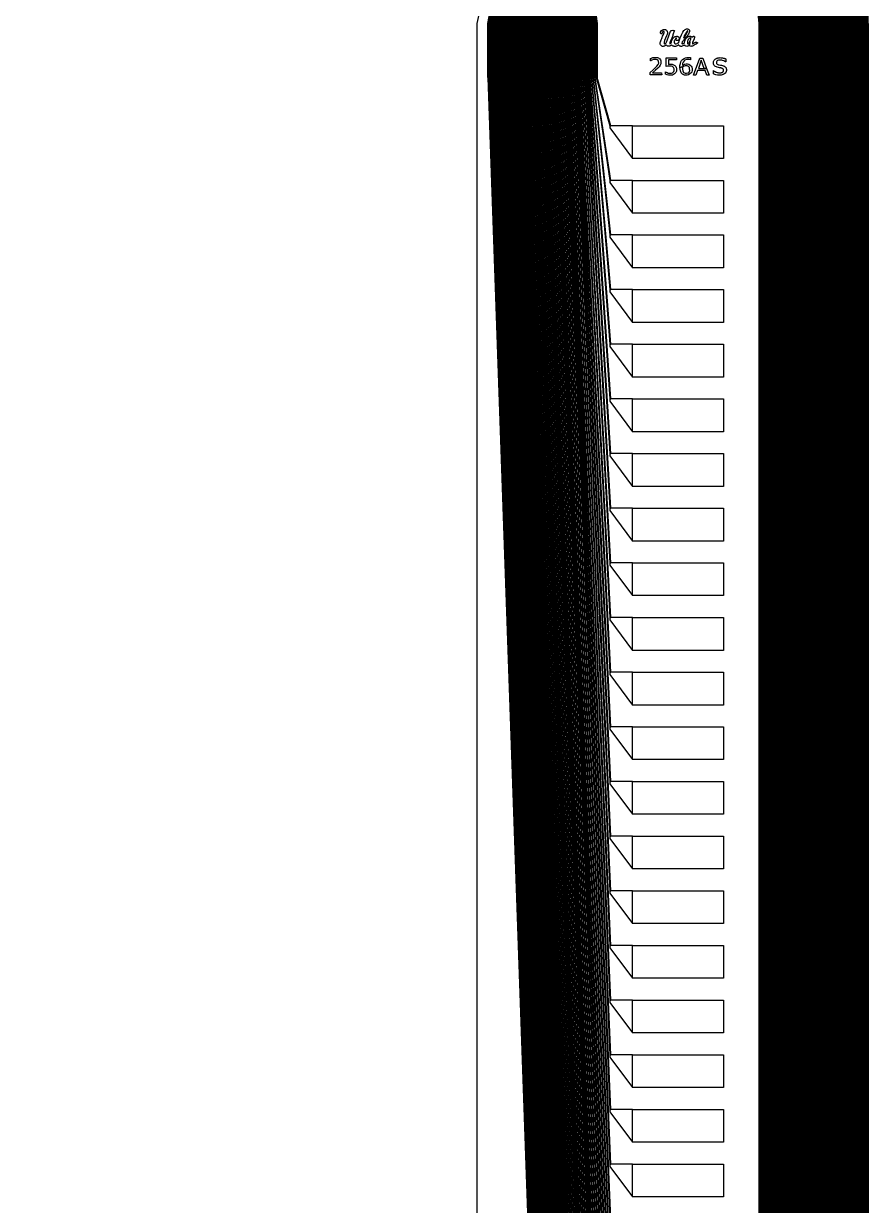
# Model space of a CAD drawing. Header units: inches. Extents: x 115980 to 170179, y 57000 to 74333.
# Drawn here: x 158355 to 159929, y 65746 to 67943 of the extents above; entities that cross this region are included whole.
import ezdxf

# ---------------------------------------------------------------- set-up
doc = ezdxf.new("R2010")
doc.units = ezdxf.units.IN
doc.header["$MEASUREMENT"] = 0
for name, color, linetype in [('metal', 221, 'Continuous'), ('nitride window', 40, 'Continuous'), ('profile', 140, 'Continuous')]:
    doc.layers.add(name, color=color, linetype=linetype)

msp = doc.modelspace()

# ---------------------------------------------------------------- linework, layer by layer
at = {"layer": 'metal'}
for points in [[(159291.3, 68333.1), (159291.9, 68333.1), (159219.5, 67943.1), (159217.9, 67943.1)], [(159292.5, 68333.1), (159293.1, 68333.1), (159222.7, 67943.1), (159221.1, 67943.1)], [(159293.7, 68333.1), (159294.3, 68333.1), (159225.9, 67943.1), (159224.3, 67943.1)], [(159229.1, 67943.1), (159227.5, 67943.1), (159294.9, 68333.1), (159295.5, 68333.1)], [(159296.1, 68333.1), (159296.7, 68333.1), (159232.3, 67943.1), (159230.7, 67943.1)], [(159235.5, 67943.1), (159233.9, 67943.1), (159297.3, 68333.1), (159297.9, 68333.1)], [(159298.5, 68333.1), (159299.1, 68333.1), (159238.7, 67943.1), (159237.1, 67943.1)], [(159299.7, 68333.1), (159300.3, 68333.1), (159241.9, 67943.1), (159240.3, 67943.1)], [(159243.5, 67943.1), (159245.1, 67943.1), (159301.5, 68333.1), (159300.9, 68333.1)], [(159302.1, 68333.1), (159302.7, 68333.1), (159248.3, 67943.1), (159246.7, 67943.1)], [(159249.9, 67943.1), (159251.5, 67943.1), (159303.9, 68333.1), (159303.3, 68333.1)], [(159304.5, 68333.1), (159305.1, 68333.1), (159254.7, 67943.1), (159253.1, 67943.1)], [(159256.3, 67943.1), (159257.9, 67943.1), (159306.3, 68333.1), (159305.7, 68333.1)], [(159306.9, 68333.1), (159307.5, 68333.1), (159261.1, 67943.1), (159259.5, 67943.1)], [(159308.1, 68333.1), (159308.7, 68333.1), (159264.3, 67943.1), (159262.7, 67943.1)], [(159309.3, 68333.1), (159309.9, 68333.1), (159267.5, 67943.1), (159265.9, 67943.1)], [(159310.5, 68333.1), (159311.1, 68333.1), (159270.7, 67943.1), (159269.1, 67943.1)], [(159311.7, 68333.1), (159312.3, 68333.1), (159273.9, 67943.1), (159272.3, 67943.1)], [(159277.1, 67943.1), (159275.5, 67943.1), (159312.9, 68333.1), (159313.5, 68333.1)], [(159314.1, 68333.1), (159314.7, 68333.1), (159280.3, 67943.1), (159278.7, 67943.1)], [(159283.5, 67943.1), (159281.9, 67943.1), (159315.3, 68333.1), (159315.9, 68333.1)], [(159316.5, 68333.1), (159317.1, 68333.1), (159286.7, 67943.1), (159285.1, 67943.1)], [(159317.7, 68333.1), (159318.3, 68333.1), (159289.9, 67943.1), (159288.3, 67943.1)], [(159291.5, 67943.1), (159293.1, 67943.1), (159319.5, 68333.1), (159318.9, 68333.1)], [(159320.1, 68333.1), (159320.7, 68333.1), (159296.3, 67943.1), (159294.7, 67943.1)], [(159297.9, 67943.1), (159299.5, 67943.1), (159321.9, 68333.1), (159321.3, 68333.1)], [(159322.5, 68333.1), (159323.1, 68333.1), (159302.7, 67943.1), (159301.1, 67943.1)], [(159304.3, 67943.1), (159305.9, 67943.1), (159324.3, 68333.1), (159323.7, 68333.1)], [(159324.9, 68333.1), (159325.5, 68333.1), (159309.1, 67943.1), (159307.5, 67943.1)], [(159326.1, 68333.1), (159326.7, 68333.1), (159312.3, 67943.1), (159310.7, 67943.1)], [(159327.3, 68333.1), (159327.9, 68333.1), (159315.5, 67943.1), (159313.9, 67943.1)], [(159328.5, 68333.1), (159329.1, 68333.1), (159318.7, 67943.1), (159317.1, 67943.1)], [(159329.7, 68333.1), (159330.3, 68333.1), (159321.9, 67943.1), (159320.3, 67943.1)], [(159325.1, 67943.1), (159323.5, 67943.1), (159330.9, 68333.1), (159331.5, 68333.1)], [(159332.1, 68333.1), (159332.7, 68333.1), (159328.3, 67943.1), (159326.7, 67943.1)], [(159331.5, 67943.1), (159329.9, 67943.1), (159333.3, 68333.1), (159333.9, 68333.1)], [(159334.5, 68333.1), (159335.1, 68333.1), (159334.7, 67943.1), (159333.1, 67943.1)], [(159335.7, 68333.1), (159336.3, 68333.1), (159337.9, 67943.1), (159336.3, 67943.1)], [(159339.5, 67943.1), (159341.1, 67943.1), (159337.5, 68333.1), (159336.9, 68333.1)], [(159338.1, 68333.1), (159338.7, 68333.1), (159344.3, 67943.1), (159342.7, 67943.1)], [(159345.9, 67943.1), (159347.5, 67943.1), (159339.9, 68333.1), (159339.3, 68333.1)], [(159340.5, 68333.1), (159341.1, 68333.1), (159350.7, 67943.1), (159349.1, 67943.1)], [(159352.3, 67943.1), (159353.9, 67943.1), (159342.3, 68333.1), (159341.7, 68333.1)], [(159342.9, 68333.1), (159343.5, 68333.1), (159357.1, 67943.1), (159355.5, 67943.1)], [(159344.1, 68333.1), (159344.7, 68333.1), (159360.3, 67943.1), (159358.7, 67943.1)], [(159345.3, 68333.1), (159345.9, 68333.1), (159363.5, 67943.1), (159361.9, 67943.1)], [(159346.5, 68333.1), (159347.1, 68333.1), (159366.7, 67943.1), (159365.1, 67943.1)], [(159347.7, 68333.1), (159348.3, 68333.1), (159369.9, 67943.1), (159368.3, 67943.1)], [(159373.1, 67943.1), (159371.5, 67943.1), (159348.9, 68333.1), (159349.5, 68333.1)], [(159350.1, 68333.1), (159350.7, 68333.1), (159376.3, 67943.1), (159374.7, 67943.1)], [(159379.5, 67943.1), (159377.9, 67943.1), (159351.3, 68333.1), (159351.9, 68333.1)], [(159352.5, 68333.1), (159353.1, 68333.1), (159382.7, 67943.1), (159381.1, 67943.1)], [(159353.7, 68333.1), (159354.3, 68333.1), (159385.9, 67943.1), (159384.3, 67943.1)], [(159387.5, 67943.1), (159389.1, 67943.1), (159355.5, 68333.1), (159354.9, 68333.1)], [(159356.1, 68333.1), (159356.7, 68333.1), (159392.3, 67943.1), (159390.7, 67943.1)], [(159393.9, 67943.1), (159395.5, 67943.1), (159357.9, 68333.1), (159357.3, 68333.1)], [(159358.5, 68333.1), (159359.1, 68333.1), (159398.7, 67943.1), (159397.1, 67943.1)], [(159400.3, 67943.1), (159401.9, 67943.1), (159360.3, 68333.1), (159359.7, 68333.1)], [(159360.9, 68333.1), (159361.5, 68333.1), (159405.1, 67943.1), (159403.5, 67943.1)], [(159362.1, 68333.1), (159362.7, 68333.1), (159408.3, 67943.1), (159406.7, 67943.1)], [(159411.5, 67943.1), (159409.9, 67943.1), (159363.3, 68333.1), (159363.9, 68333.1)], [(159364.5, 68333.1), (159365.1, 68333.1), (159414.7, 67943.1), (159413.1, 67943.1)], [(159417.9, 67943.1), (159416.3, 67943.1), (159365.7, 68333.1), (159366.3, 68333.1)], [(159366.9, 68333.1), (159367.5, 68333.1), (159421.1, 67943.1), (159419.5, 67943.1)], [(159722.2, 67943.1), (159723.8, 67943.1), (159723.8, 67944.7), (159691.9, 68257.5), (159691.9, 68333.1), (159691.3, 68333.1), (159691.3, 68256.9), (159722.2, 67943.1)], [(159727, 67943.1), (159725.4, 67943.1), (159725.4, 67946.3), (159692.5, 68258.1), (159692.5, 68333.1), (159693.1, 68333.1), (159693.1, 68258.7), (159727, 67947.9), (159727, 67943.1)], [(159693.7, 68333.1), (159694.3, 68333.1), (159694.3, 68259.9), (159730.2, 67951.1), (159730.2, 67943.1), (159728.6, 67943.1), (159728.6, 67949.5), (159693.7, 68259.3), (159693.7, 68333.1)], [(159733.4, 67943.1), (159731.8, 67943.1), (159731.8, 67952.7), (159694.9, 68260.5), (159694.9, 68333.1), (159695.5, 68333.1), (159695.5, 68261.1), (159733.4, 67954.3), (159733.4, 67943.1)], [(159735, 67943.1), (159736.6, 67943.1), (159736.6, 67957.5), (159696.7, 68262.3), (159696.7, 68333.1), (159696.1, 68333.1), (159696.1, 68261.7), (159735, 67955.9)], [(159738.2, 67943.1), (159739.8, 67943.1), (159739.8, 67960.7), (159697.9, 68263.5), (159697.9, 68333.1), (159697.3, 68333.1), (159697.3, 68262.9), (159738.2, 67959.1)], [(159741.4, 67943.1), (159743, 67943.1), (159743, 67963.9), (159699.1, 68264.7), (159699.1, 68333.1), (159698.5, 68333.1), (159698.5, 68264.1), (159741.4, 67962.3)], [(159699.7, 68333.1), (159700.3, 68333.1), (159700.3, 68265.9), (159746.2, 67967.1), (159746.2, 67943.1), (159744.6, 67943.1), (159744.6, 67965.5), (159699.7, 68265.3), (159699.7, 68333.1)], [(159700.9, 68333.1), (159701.5, 68333.1), (159701.5, 68267.1), (159749.4, 67970.3), (159749.4, 67943.1), (159747.8, 67943.1), (159747.8, 67968.7), (159700.9, 68266.5), (159700.9, 68333.1)], [(159702.1, 68333.1), (159702.7, 68333.1), (159702.7, 68268.3), (159752.6, 67973.5), (159752.6, 67943.1), (159751, 67943.1), (159751, 67971.9), (159702.1, 68267.7), (159702.1, 68333.1)], [(159703.3, 68333.1), (159703.9, 68333.1), (159703.9, 68269.5), (159755.8, 67976.7), (159755.8, 67943.1), (159754.2, 67943.1), (159754.2, 67975.1), (159703.3, 68268.9), (159703.3, 68333.1)], [(159704.5, 68333.1), (159705.1, 68333.1), (159705.1, 68270.7), (159759, 67979.9), (159759, 67943.1), (159757.4, 67943.1), (159757.4, 67978.3), (159704.5, 68270.1), (159704.5, 68333.1)], [(159762.2, 67943.1), (159760.6, 67943.1), (159760.6, 67981.5), (159705.7, 68271.3), (159705.7, 68333.1), (159706.3, 68333.1), (159706.3, 68271.9), (159762.2, 67983.1), (159762.2, 67943.1)], [(159763.8, 67943.1), (159765.4, 67943.1), (159765.4, 67986.3), (159707.5, 68273.1), (159707.5, 68333.1), (159706.9, 68333.1), (159706.9, 68272.5), (159763.8, 67984.7)], [(159767, 67943.1), (159768.6, 67943.1), (159768.6, 67989.5), (159708.7, 68274.3), (159708.7, 68333.1), (159708.1, 68333.1), (159708.1, 68273.7), (159767, 67987.9)], [(159709.3, 68333.1), (159709.9, 68333.1), (159709.9, 68275.5), (159771.8, 67992.7), (159771.8, 67943.1), (159770.2, 67943.1), (159770.2, 67991.1), (159709.3, 68274.9), (159709.3, 68333.1)], [(159710.5, 68333.1), (159711.1, 68333.1), (159711.1, 68276.7), (159775, 67995.9), (159775, 67943.1), (159773.4, 67943.1), (159773.4, 67994.3), (159710.5, 68276.1), (159710.5, 68333.1)], [(159711.7, 68333.1), (159712.3, 68333.1), (159712.3, 68277.9), (159778.2, 67999.1), (159778.2, 67943.1), (159776.6, 67943.1), (159776.6, 67997.5), (159711.7, 68277.3), (159711.7, 68333.1)], [(159712.9, 68333.1), (159713.5, 68333.1), (159713.5, 68279.1), (159781.4, 68002.3), (159781.4, 67943.1), (159779.8, 67943.1), (159779.8, 68000.7), (159712.9, 68278.5), (159712.9, 68333.1)], [(159714.1, 68333.1), (159714.7, 68333.1), (159714.7, 68280.3), (159784.6, 68005.5), (159784.6, 67943.1), (159783, 67943.1), (159783, 68003.9), (159714.1, 68279.7), (159714.1, 68333.1)], [(159787.8, 67943.1), (159786.2, 67943.1), (159786.2, 68007.1), (159715.3, 68280.9), (159715.3, 68333.1), (159715.9, 68333.1), (159715.9, 68281.5), (159787.8, 68008.7), (159787.8, 67943.1)], [(159789.4, 67943.1), (159791, 67943.1), (159791, 68011.9), (159717.1, 68282.7), (159717.1, 68333.1), (159716.5, 68333.1), (159716.5, 68282.1), (159789.4, 68010.3)], [(159792.6, 67943.1), (159794.2, 67943.1), (159794.2, 68015.1), (159718.3, 68283.9), (159718.3, 68333.1), (159717.7, 68333.1), (159717.7, 68283.3), (159792.6, 68013.5)], [(159795.8, 67943.1), (159797.4, 67943.1), (159797.4, 68018.3), (159719.5, 68285.1), (159719.5, 68333.1), (159718.9, 68333.1), (159718.9, 68284.5), (159795.8, 68016.7)], [(159720.1, 68333.1), (159720.7, 68333.1), (159720.7, 68286.3), (159800.6, 68021.5), (159800.6, 67943.1), (159799, 67943.1), (159799, 68019.9), (159720.1, 68285.7), (159720.1, 68333.1)], [(159721.3, 68333.1), (159721.9, 68333.1), (159721.9, 68287.5), (159803.8, 68024.7), (159803.8, 67943.1), (159802.2, 67943.1), (159802.2, 68023.1), (159721.3, 68286.9), (159721.3, 68333.1)], [(159722.5, 68333.1), (159723.1, 68333.1), (159723.1, 68288.7), (159807, 68027.9), (159807, 67943.1), (159805.4, 67943.1), (159805.4, 68026.3), (159722.5, 68288.1), (159722.5, 68333.1)], [(159723.7, 68333.1), (159724.3, 68333.1), (159724.3, 68289.9), (159810.2, 68031.1), (159810.2, 67943.1), (159808.6, 67943.1), (159808.6, 68029.5), (159723.7, 68289.3), (159723.7, 68333.1)], [(159724.9, 68333.1), (159725.5, 68333.1), (159725.5, 68291.1), (159813.4, 68034.3), (159813.4, 67943.1), (159811.8, 67943.1), (159811.8, 68032.7), (159724.9, 68290.5), (159724.9, 68333.1)], [(159815, 67943.1), (159816.6, 67943.1), (159816.6, 68037.5), (159726.7, 68292.3), (159726.7, 68333.1), (159726.1, 68333.1), (159726.1, 68291.7), (159815, 68035.9)], [(159818.2, 67943.1), (159819.8, 67943.1), (159819.8, 68040.7), (159727.9, 68293.5), (159727.9, 68333.1), (159727.3, 68333.1), (159727.3, 68292.9), (159818.2, 68039.1)], [(159728.5, 68333.1), (159729.1, 68333.1), (159729.1, 68294.7), (159823, 68043.9), (159823, 67943.1), (159821.4, 67943.1), (159821.4, 68042.3), (159728.5, 68294.1), (159728.5, 68333.1)], [(159729.7, 68333.1), (159730.3, 68333.1), (159730.3, 68295.9), (159826.2, 68047.1), (159826.2, 67943.1), (159824.6, 67943.1), (159824.6, 68045.5), (159729.7, 68295.3), (159729.7, 68333.1)], [(159730.9, 68333.1), (159731.5, 68333.1), (159731.5, 68297.1), (159829.4, 68050.3), (159829.4, 67943.1), (159827.8, 67943.1), (159827.8, 68048.7), (159730.9, 68296.5), (159730.9, 68333.1)], [(159732.1, 68333.1), (159732.7, 68333.1), (159732.7, 68298.3), (159832.6, 68053.5), (159832.6, 67943.1), (159831, 67943.1), (159831, 68051.9), (159732.1, 68297.7), (159732.1, 68333.1)], [(159733.3, 68333.1), (159733.9, 68333.1), (159733.9, 68299.5), (159835.8, 68056.7), (159835.8, 67943.1), (159834.2, 67943.1), (159834.2, 68055.1), (159733.3, 68298.9), (159733.3, 68333.1)], [(159837.4, 67943.1), (159839, 67943.1), (159839, 67993.1), (159839, 68059.9), (159735.1, 68300.7), (159735.1, 68333.1), (159734.5, 68333.1), (159734.5, 68300.1), (159837.4, 68058.3), (159837.4, 67943.1)], [(159840.6, 67943.1), (159842.2, 67943.1), (159842.2, 68063.1), (159736.3, 68301.9), (159736.3, 68333.1), (159735.7, 68333.1), (159735.7, 68301.3), (159840.6, 68061.5)], [(159843.8, 67943.1), (159845.4, 67943.1), (159845.4, 68066.3), (159737.5, 68303.1), (159737.5, 68333.1), (159736.9, 68333.1), (159736.9, 68302.5), (159843.8, 68064.7)], [(159847, 67943.1), (159848.6, 67943.1), (159848.6, 68069.5), (159738.7, 68304.3), (159738.7, 68333.1), (159738.1, 68333.1), (159738.1, 68303.7), (159847, 68067.9)], [(159739.3, 68333.1), (159739.9, 68333.1), (159739.9, 68305.5), (159851.8, 68072.7), (159851.8, 67943.1), (159850.2, 67943.1), (159850.2, 68071.1), (159739.3, 68304.9), (159739.3, 68333.1)], [(159740.5, 68333.1), (159741.1, 68333.1), (159741.1, 68306.7), (159855, 68075.9), (159855, 67943.1), (159853.4, 67943.1), (159853.4, 68074.3), (159740.5, 68306.1), (159740.5, 68333.1)], [(159741.7, 68333.1), (159742.3, 68333.1), (159742.3, 68307.9), (159858.2, 68079.1), (159858.2, 67943.1), (159856.6, 67943.1), (159856.6, 68077.5), (159741.7, 68307.3), (159741.7, 68333.1)], [(159742.9, 68333.1), (159743.5, 68333.1), (159743.5, 68309.1), (159861.4, 68082.3), (159861.4, 67943.1), (159859.8, 67943.1), (159859.8, 68080.7), (159742.9, 68308.5), (159742.9, 68333.1)], [(159744.1, 68333.1), (159744.7, 68333.1), (159744.7, 68310.3), (159864.6, 68085.5), (159864.6, 67943.1), (159863, 67943.1), (159863, 68083.9), (159744.1, 68309.7), (159744.1, 68333.1)], [(159866.2, 67943.1), (159867.8, 67943.1), (159867.8, 67993.1), (159867.8, 68088.7), (159745.9, 68311.5), (159745.9, 68333.1), (159745.3, 68333.1), (159745.3, 68310.9), (159866.2, 68087.1), (159866.2, 67943.1)], [(159869.4, 67943.1), (159871, 67943.1), (159871, 68091.9), (159747.1, 68312.7), (159747.1, 68333.1), (159746.5, 68333.1), (159746.5, 68312.1), (159869.4, 68090.3)], [(159872.6, 67943.1), (159874.2, 67943.1), (159874.2, 68095.1), (159748.3, 68313.9), (159748.3, 68333.1), (159747.7, 68333.1), (159747.7, 68313.3), (159872.6, 68093.5)], [(159748.9, 68333.1), (159749.5, 68333.1), (159749.5, 68315.1), (159877.4, 68098.3), (159877.4, 67943.1), (159875.8, 67943.1), (159875.8, 68096.7), (159748.9, 68314.5), (159748.9, 68333.1)], [(159750.1, 68333.1), (159750.7, 68333.1), (159750.7, 68316.3), (159880.6, 68101.5), (159880.6, 67943.1), (159879, 67943.1), (159879, 68099.9), (159750.1, 68315.7), (159750.1, 68333.1)], [(159751.3, 68333.1), (159751.9, 68333.1), (159751.9, 68317.5), (159883.8, 68104.7), (159883.8, 67943.1), (159882.2, 67943.1), (159882.2, 68103.1), (159751.3, 68316.9), (159751.3, 68333.1)], [(159752.5, 68333.1), (159753.1, 68333.1), (159753.1, 68318.7), (159887, 68107.9), (159887, 67943.1), (159885.4, 67943.1), (159885.4, 68106.3), (159752.5, 68318.1), (159752.5, 68333.1)], [(159753.7, 68333.1), (159754.3, 68333.1), (159754.3, 68319.9), (159890.2, 68111.1), (159890.2, 67943.1), (159888.6, 67943.1), (159888.6, 68109.5), (159753.7, 68319.3), (159753.7, 68333.1)], [(159891.8, 67943.1), (159893.4, 67943.1), (159893.4, 67993.1), (159893.4, 68114.3), (159755.5, 68321.1), (159755.5, 68333.1), (159754.9, 68333.1), (159754.9, 68320.5), (159891.8, 68112.7), (159891.8, 67943.1)], [(159895, 67943.1), (159896.6, 67943.1), (159896.6, 68117.5), (159756.7, 68322.3), (159756.7, 68333.1), (159756.1, 68333.1), (159756.1, 68321.7), (159895, 68115.9)], [(159898.2, 67943.1), (159899.8, 67943.1), (159899.8, 68120.7), (159757.9, 68323.5), (159757.9, 68333.1), (159757.3, 68333.1), (159757.3, 68322.9), (159898.2, 68119.1)], [(159901.4, 67943.1), (159903, 67943.1), (159903, 68123.9), (159759.1, 68324.7), (159759.1, 68333.1), (159758.5, 68333.1), (159758.5, 68324.1), (159901.4, 68122.3)], [(159759.7, 68333.1), (159760.3, 68333.1), (159760.3, 68325.9), (159906.2, 68127.1), (159906.2, 67943.1), (159904.6, 67943.1), (159904.6, 68125.5), (159759.7, 68325.3), (159759.7, 68333.1)], [(159760.9, 68333.1), (159761.5, 68333.1), (159761.5, 68327.1), (159909.4, 68130.3), (159909.4, 67943.1), (159907.8, 67943.1), (159907.8, 68128.7), (159760.9, 68326.5), (159760.9, 68333.1)], [(159762.1, 68333.1), (159762.7, 68333.1), (159762.7, 68328.3), (159912.6, 68133.5), (159912.6, 67943.1), (159911, 67943.1), (159911, 68131.9), (159762.1, 68327.7), (159762.1, 68333.1)], [(159763.3, 68333.1), (159763.9, 68333.1), (159763.9, 68329.5), (159915.8, 68136.7), (159915.8, 67943.1), (159914.2, 67943.1), (159914.2, 68135.1), (159763.3, 68328.9), (159763.3, 68333.1)], [(159764.5, 68333.1), (159765.1, 68333.1), (159765.1, 68330.7), (159919, 68139.9), (159919, 67943.1), (159917.4, 67943.1), (159917.4, 68138.3), (159764.5, 68330.1), (159764.5, 68333.1)], [(159920.6, 67943.1), (159922.2, 67943.1), (159922.2, 67993.1), (159922.2, 68143.1), (159766.3, 68331.9), (159766.3, 68333.1), (159765.7, 68333.1), (159765.7, 68331.3), (159920.6, 68141.5), (159920.6, 67943.1)], [(159923.8, 67943.1), (159925.4, 67943.1), (159925.4, 68146.3), (159767.5, 68333.1), (159766.9, 68333.1), (159766.9, 68332.5), (159923.8, 68144.7), (159923.8, 67943.1)], [(159219.5, 67843.1), (159217.9, 67843.1), (159217.9, 67943.1), (159219.5, 67943.1)], [(159222.7, 67843.1), (159221.1, 67843.1), (159221.1, 67943.1), (159222.7, 67943.1)], [(159225.9, 67843.1), (159224.3, 67843.1), (159224.3, 67943.1), (159225.9, 67943.1)], [(159229.1, 67843.1), (159227.5, 67843.1), (159227.5, 67943.1), (159229.1, 67943.1)], [(159232.3, 67843.1), (159230.7, 67843.1), (159230.7, 67943.1), (159232.3, 67943.1)], [(159235.5, 67843.1), (159233.9, 67843.1), (159233.9, 67943.1), (159235.5, 67943.1)], [(159238.7, 67843.1), (159237.1, 67843.1), (159237.1, 67943.1), (159238.7, 67943.1)], [(159241.9, 67843.1), (159240.3, 67843.1), (159240.3, 67943.1), (159241.9, 67943.1)], [(159245.1, 67843.1), (159243.5, 67843.1), (159243.5, 67943.1), (159245.1, 67943.1)], [(159248.3, 67843.1), (159246.7, 67843.1), (159246.7, 67943.1), (159248.3, 67943.1)], [(159251.5, 67843.1), (159249.9, 67843.1), (159249.9, 67943.1), (159251.5, 67943.1)], [(159254.7, 67843.1), (159253.1, 67843.1), (159253.1, 67943.1), (159254.7, 67943.1)], [(159257.9, 67843.1), (159256.3, 67843.1), (159256.3, 67943.1), (159257.9, 67943.1)], [(159261.1, 67843.1), (159259.5, 67843.1), (159259.5, 67943.1), (159261.1, 67943.1)], [(159264.3, 67843.1), (159262.7, 67843.1), (159262.7, 67943.1), (159264.3, 67943.1)], [(159267.5, 67843.1), (159265.9, 67843.1), (159265.9, 67943.1), (159267.5, 67943.1)], [(159270.7, 67843.1), (159269.1, 67843.1), (159269.1, 67943.1), (159270.7, 67943.1)], [(159273.9, 67843.1), (159272.3, 67843.1), (159272.3, 67943.1), (159273.9, 67943.1)], [(159277.1, 67843.1), (159275.5, 67843.1), (159275.5, 67943.1), (159277.1, 67943.1)], [(159280.3, 67843.1), (159278.7, 67843.1), (159278.7, 67943.1), (159280.3, 67943.1)], [(159283.5, 67843.1), (159281.9, 67843.1), (159281.9, 67943.1), (159283.5, 67943.1)], [(159286.7, 67843.1), (159285.1, 67843.1), (159285.1, 67943.1), (159286.7, 67943.1)], [(159289.9, 67843.1), (159288.3, 67843.1), (159288.3, 67943.1), (159289.9, 67943.1)], [(159293.1, 67843.1), (159291.5, 67843.1), (159291.5, 67943.1), (159293.1, 67943.1)], [(159296.3, 67843.1), (159294.7, 67843.1), (159294.7, 67943.1), (159296.3, 67943.1)], [(159299.5, 67843.1), (159297.9, 67843.1), (159297.9, 67943.1), (159299.5, 67943.1)], [(159302.7, 67843.1), (159301.1, 67843.1), (159301.1, 67943.1), (159302.7, 67943.1)], [(159305.9, 67843.1), (159304.3, 67843.1), (159304.3, 67943.1), (159305.9, 67943.1)], [(159309.1, 67843.1), (159307.5, 67843.1), (159307.5, 67943.1), (159309.1, 67943.1)], [(159312.3, 67843.1), (159310.7, 67843.1), (159310.7, 67943.1), (159312.3, 67943.1)], [(159315.5, 67843.1), (159313.9, 67843.1), (159313.9, 67943.1), (159315.5, 67943.1)], [(159318.7, 67843.1), (159317.1, 67843.1), (159317.1, 67943.1), (159318.7, 67943.1)], [(159321.9, 67843.1), (159320.3, 67843.1), (159320.3, 67943.1), (159321.9, 67943.1)], [(159325.1, 67843.1), (159323.5, 67843.1), (159323.5, 67943.1), (159325.1, 67943.1)], [(159328.3, 67843.1), (159326.7, 67843.1), (159326.7, 67943.1), (159328.3, 67943.1)], [(159331.5, 67843.1), (159329.9, 67843.1), (159329.9, 67943.1), (159331.5, 67943.1)], [(159334.7, 67843.1), (159333.1, 67843.1), (159333.1, 67943.1), (159334.7, 67943.1)], [(159337.9, 67843.1), (159336.3, 67843.1), (159336.3, 67943.1), (159337.9, 67943.1)], [(159341.1, 67843.1), (159339.5, 67843.1), (159339.5, 67943.1), (159341.1, 67943.1)], [(159344.3, 67843.1), (159342.7, 67843.1), (159342.7, 67943.1), (159344.3, 67943.1)], [(159347.5, 67843.1), (159345.9, 67843.1), (159345.9, 67943.1), (159347.5, 67943.1)], [(159350.7, 67843.1), (159349.1, 67843.1), (159349.1, 67943.1), (159350.7, 67943.1)], [(159353.9, 67843.1), (159352.3, 67843.1), (159352.3, 67943.1), (159353.9, 67943.1)], [(159357.1, 67843.1), (159355.5, 67843.1), (159355.5, 67943.1), (159357.1, 67943.1)], [(159360.3, 67843.1), (159358.7, 67843.1), (159358.7, 67943.1), (159360.3, 67943.1)], [(159363.5, 67843.1), (159361.9, 67843.1), (159361.9, 67943.1), (159363.5, 67943.1)], [(159366.7, 67843.1), (159365.1, 67843.1), (159365.1, 67943.1), (159366.7, 67943.1)], [(159369.9, 67843.1), (159368.3, 67843.1), (159368.3, 67943.1), (159369.9, 67943.1)], [(159373.1, 67843.1), (159371.5, 67843.1), (159371.5, 67943.1), (159373.1, 67943.1)], [(159376.3, 67843.1), (159374.7, 67843.1), (159374.7, 67943.1), (159376.3, 67943.1)], [(159379.5, 67843.1), (159377.9, 67843.1), (159377.9, 67943.1), (159379.5, 67943.1)], [(159382.7, 67843.1), (159381.1, 67843.1), (159381.1, 67943.1), (159382.7, 67943.1)], [(159385.9, 67843.1), (159384.3, 67843.1), (159384.3, 67943.1), (159385.9, 67943.1)], [(159389.1, 67843.1), (159387.5, 67843.1), (159387.5, 67943.1), (159389.1, 67943.1)], [(159392.3, 67843.1), (159390.7, 67843.1), (159390.7, 67943.1), (159392.3, 67943.1)], [(159395.5, 67843.1), (159393.9, 67843.1), (159393.9, 67943.1), (159395.5, 67943.1)], [(159398.7, 67843.1), (159397.1, 67843.1), (159397.1, 67943.1), (159398.7, 67943.1)], [(159401.9, 67843.1), (159400.3, 67843.1), (159400.3, 67943.1), (159401.9, 67943.1)], [(159405.1, 67843.1), (159403.5, 67843.1), (159403.5, 67943.1), (159405.1, 67943.1)], [(159408.3, 67843.1), (159406.7, 67843.1), (159406.7, 67943.1), (159408.3, 67943.1)], [(159411.5, 67843.1), (159409.9, 67843.1), (159409.9, 67943.1), (159411.5, 67943.1)], [(159414.7, 67843.1), (159413.1, 67843.1), (159413.1, 67943.1), (159414.7, 67943.1)], [(159417.9, 67843.1), (159416.3, 67843.1), (159416.3, 67943.1), (159417.9, 67943.1)], [(159421.1, 67843.1), (159419.5, 67843.1), (159419.5, 67943.1), (159421.1, 67943.1)], [(159540.4, 67924.1), (159539.5, 67924.4), (159539.1, 67925.5), (159539.2, 67927.5), (159541.2, 67930.5), (159542.7, 67931.4), (159544.5, 67932.1), (159546, 67932.3), (159547, 67932.3), (159548.1, 67932.1), (159549.3, 67931.6), (159550.3, 67930.9), (159550.9, 67930.1), (159551.6, 67928.7), (159552.1, 67927.4), (159552.1, 67926.2), (159551.9, 67924.7), (159551.2, 67922.9), (159550.3, 67920.6), (159546.6, 67911.6), (159545.8, 67908.8), (159545.7, 67907.5), (159545.9, 67906.3), (159546.7, 67905.7), (159547.7, 67905.6), (159548.4, 67906), (159549.2, 67906.9), (159549.7, 67907.7), (159550.3, 67908.8), (159551, 67910.3), (159551.5, 67911.7), (159558, 67929.3), (159558.5, 67930), (159559.2, 67930.5), (159560, 67930.6), (159561.8, 67930.7), (159562.9, 67930.6), (159563.6, 67930.5), (159564.7, 67930.1), (159564.9, 67929.6), (159564.5, 67928.6), (159563.5, 67925.8), (159562.3, 67922.3), (159561.9, 67920.9), (159561.2, 67919.3), (159560.1, 67916.4), (159558, 67911), (159557.2, 67909.1), (159556.6, 67907.6), (159556.4, 67906.6), (159556.7, 67905.7), (159557.4, 67905.9), (159558.7, 67906.9), (159559, 67907.7), (159559.4, 67909.5), (159559.8, 67910.9), (159560, 67911.8), (159560.6, 67913.2), (159561.5, 67914.7), (159562.5, 67916.2), (159563.6, 67917.2), (159565.4, 67918.5), (159566.6, 67919.1), (159568.1, 67919.5), (159569.2, 67919.6), (159570.2, 67919.6), (159571, 67919.4), (159572, 67919), (159572.8, 67918.3), (159573.5, 67917.3), (159573.8, 67916.1), (159573.9, 67915.3), (159573.8, 67914.1), (159573, 67912.9), (159572.2, 67912.2), (159571.4, 67911.8), (159570.3, 67911.7), (159569.3, 67911.8), (159568.7, 67912), (159568.3, 67912.3), (159567.9, 67913), (159567.7, 67913.9), (159568, 67914.7), (159568.4, 67915.1), (159568.8, 67915.5), (159568.9, 67915.9), (159568.5, 67916), (159567.9, 67915.7), (159567.3, 67915.2), (159566.7, 67914.5), (159566.2, 67913.8), (159565.6, 67912.7), (159565.1, 67911.7), (159564.8, 67910.9), (159564.6, 67909.9), (159564.6, 67909), (159564.7, 67908.3), (159564.7, 67907.7), (159564.9, 67907.2), (159565.1, 67906.8), (159565.5, 67906.3), (159566, 67906), (159566.6, 67905.8), (159567.4, 67905.7), (159568.1, 67905.7), (159569.8, 67906.1), (159570.7, 67906.5), (159572, 67907.2), (159572.8, 67907.6), (159573.1, 67908), (159574, 67911.2), (159575.9, 67916.7), (159578, 67922.4), (159579.8, 67925.9), (159580.7, 67927.4), (159582.6, 67930.3), (159583.5, 67931.2), (159584.8, 67932.2), (159586.2, 67932.8), (159587.4, 67933.2), (159588.3, 67933.2), (159589.3, 67933.2), (159590.3, 67933.1), (159591.3, 67932.8), (159592, 67932.4), (159592.7, 67931.9), (159593.1, 67931.1), (159593.3, 67929.4), (159593, 67928.1), (159592.6, 67926.8), (159591.9, 67925.3), (159591.1, 67923.8), (159589.6, 67921.2), (159588.3, 67919.4), (159587, 67917.6), (159582.9, 67917.5), (159584.5, 67919.4), (159586.5, 67922.6), (159588.3, 67925.6), (159589.5, 67927.9), (159589.8, 67928.8), (159589.9, 67929.2), (159589.8, 67929.8), (159589.6, 67929.9), (159589, 67929.6), (159588.4, 67929.1), (159587.9, 67928.3), (159587.2, 67927.2), (159586.7, 67926.5), (159586, 67925.5), (159585.4, 67924.4), (159584.8, 67923.4), (159584.3, 67922.5), (159583.8, 67921.4), (159583.1, 67920), (159582.8, 67919), (159582.3, 67917.8), (159582.1, 67917), (159581.9, 67916.5), (159582.9, 67917.5), (159587, 67917.6), (159586.5, 67917), (159585.8, 67916.2), (159584.7, 67915), (159583.8, 67914.1), (159582.6, 67912.7), (159581.7, 67911.7), (159580.8, 67910.8), (159579.7, 67909.9), (159579.4, 67909.3), (159579.3, 67908.6), (159579.1, 67907.9), (159579, 67907), (159579, 67906.2), (159579.2, 67905.7), (159580, 67905.6), (159581.3, 67905.9), (159582.3, 67906.4), (159583.1, 67906.9), (159583.5, 67907.3), (159583.7, 67907.5), (159583.7, 67908), (159583.8, 67908.7), (159583.9, 67909.5), (159584.3, 67910.8), (159584.8, 67912.2), (159585.1, 67913.1), (159585.8, 67914.5), (159586.6, 67915.6), (159587.5, 67916.7), (159588.4, 67917.5), (159589.4, 67918.2), (159590.8, 67918.9), (159592, 67919.4), (159593, 67919.6), (159594, 67919.6), (159594.6, 67919.6), (159595.4, 67919.5), (159596.2, 67919.1), (159596.9, 67918.7), (159597.4, 67918.1), (159597.5, 67917.8), (159597.9, 67918), (159598.3, 67918.5), (159598.8, 67918.9), (159599.4, 67919.2), (159599.9, 67919.4), (159600.5, 67919.6), (159601.1, 67919.6), (159601.6, 67919.5), (159602.1, 67919.1), (159602.3, 67918.7), (159602.3, 67917.8), (159602.3, 67917), (159602, 67916.2), (159601.4, 67914.6), (159598.8, 67908), (159598.4, 67907), (159598.3, 67906.1), (159598.5, 67905.7), (159598.8, 67905.4), (159599.5, 67905.5), (159600.5, 67906.4), (159601.8, 67907.5), (159603, 67908), (159604.4, 67908.4), (159605.4, 67908.5), (159606.3, 67908.4), (159607.5, 67908.2), (159608.4, 67907.7), (159605.5, 67904.8), (159605.2, 67905), (159604.9, 67905.1), (159604.6, 67905.1), (159604.4, 67905), (159603.9, 67904.8), (159603.6, 67904.6), (159603, 67904.2), (159601.8, 67903.3), (159600.7, 67902.5), (159599.7, 67901.9), (159598.6, 67901.5), (159597.5, 67901.1), (159596.6, 67901), (159595.2, 67900.9), (159594.5, 67901.2), (159593.9, 67901.6), (159593.5, 67902.3), (159593.4, 67903), (159593.3, 67903.7), (159593.6, 67909.6), (159594.3, 67911.6), (159595, 67913.1), (159595.4, 67914.2), (159595.6, 67915.1), (159595.4, 67915.7), (159595.2, 67916.1), (159594.6, 67916.2), (159593.6, 67916.2), (159592.9, 67915.8), (159591.9, 67914.9), (159590.7, 67913.4), (159589.9, 67912), (159589.3, 67910.4), (159589.1, 67909), (159589, 67907.8), (159589.1, 67907), (159589.4, 67906.2), (159589.9, 67905.7), (159590.3, 67905.5), (159591.2, 67905.8), (159591.8, 67906.5), (159592.4, 67907.4), (159592.8, 67908.4), (159593.4, 67909.3), (159593.5, 67909.5), (159593.2, 67903.3), (159592.3, 67902.6), (159591.2, 67901.9), (159590.2, 67901.3), (159589.1, 67901), (159588.1, 67900.9), (159586.6, 67901), (159585.9, 67901.4), (159585, 67902.1), (159584.6, 67902.8), (159584.4, 67903.6), (159583.8, 67903.2), (159582.3, 67902.3), (159580.9, 67901.7), (159579.6, 67901.2), (159578.2, 67900.9), (159577.2, 67900.8), (159576, 67901), (159574.9, 67901.3), (159574.3, 67901.9), (159573.9, 67902.4), (159573.5, 67903), (159573.2, 67903.7), (159572.1, 67902.9), (159571.1, 67902.3), (159570, 67901.8), (159569, 67901.4), (159568.1, 67901.1), (159566.9, 67900.9), (159565.8, 67900.8), (159564.8, 67900.8), (159563.6, 67901), (159562.7, 67901.4), (159561.6, 67901.9), (159560.6, 67902.7), (159559.8, 67903.6), (159558.9, 67903), (159558.1, 67902.5), (159557.3, 67902), (159556.2, 67901.4), (159555.3, 67901.1), (159554.3, 67901), (159553.2, 67901), (159552.2, 67901.1), (159551.4, 67901.5), (159550.7, 67902.2), (159549.9, 67903.6), (159549.1, 67903), (159548.2, 67902.4), (159547.2, 67901.7), (159546.3, 67901.3), (159545.3, 67901), (159543.9, 67900.8), (159542.7, 67900.9), (159541.7, 67901.3), (159540.9, 67901.7), (159540.2, 67902.5), (159539.6, 67903.2), (159539.1, 67904), (159538.7, 67905.2), (159538.6, 67906.4), (159538.7, 67908), (159539, 67909.2), (159539.6, 67911.1), (159540.3, 67913.3), (159541.3, 67915.7), (159542, 67917.5), (159543.1, 67919.9), (159544.5, 67923), (159545.2, 67925), (159545.9, 67926.8), (159545.9, 67927.8), (159545.6, 67928.3), (159545.2, 67928.5), (159544.6, 67928.6), (159543.9, 67928.7), (159543.2, 67928.2), (159542.7, 67927.4), (159542.3, 67926.3), (159542.1, 67925.3), (159541.7, 67924.4), (159541.2, 67924.1), (159540.8, 67924)], [(159722.2, 61340.5), (159723.8, 61340.5), (159723.8, 67943.1), (159722.2, 67943.1)], [(159725.4, 61340.5), (159727, 61340.5), (159727, 67943.1), (159725.4, 67943.1)], [(159728.6, 61340.5), (159730.2, 61340.5), (159730.2, 67943.1), (159728.6, 67943.1)], [(159731.8, 61340.5), (159733.4, 61340.5), (159733.4, 67943.1), (159731.8, 67943.1)], [(159735, 61340.5), (159736.6, 61340.5), (159736.6, 67943.1), (159735, 67943.1)], [(159738.2, 61340.5), (159739.8, 61340.5), (159739.8, 67943.1), (159738.2, 67943.1)], [(159741.4, 61340.5), (159743, 61340.5), (159743, 67943.1), (159741.4, 67943.1)], [(159744.6, 61340.5), (159746.2, 61340.5), (159746.2, 67943.1), (159744.6, 67943.1)], [(159747.8, 61340.5), (159749.4, 61340.5), (159749.4, 67943.1), (159747.8, 67943.1)], [(159751, 61340.5), (159752.6, 61340.5), (159752.6, 67943.1), (159751, 67943.1)], [(159754.2, 61340.5), (159755.8, 61340.5), (159755.8, 67943.1), (159754.2, 67943.1)], [(159757.4, 61340.5), (159759, 61340.5), (159759, 67943.1), (159757.4, 67943.1)], [(159760.6, 61340.5), (159762.2, 61340.5), (159762.2, 67943.1), (159760.6, 67943.1)], [(159763.8, 61340.5), (159765.4, 61340.5), (159765.4, 67943.1), (159763.8, 67943.1)], [(159767, 61340.5), (159768.6, 61340.5), (159768.6, 67943.1), (159767, 67943.1)], [(159770.2, 61340.5), (159771.8, 61340.5), (159771.8, 67943.1), (159770.2, 67943.1)], [(159773.4, 61340.5), (159775, 61340.5), (159775, 67943.1), (159773.4, 67943.1)], [(159776.6, 61340.5), (159778.2, 61340.5), (159778.2, 67943.1), (159776.6, 67943.1)], [(159779.8, 61340.5), (159781.4, 61340.5), (159781.4, 67943.1), (159779.8, 67943.1)], [(159783, 61340.5), (159784.6, 61340.5), (159784.6, 67943.1), (159783, 67943.1)], [(159786.2, 61340.5), (159787.8, 61340.5), (159787.8, 67943.1), (159786.2, 67943.1)], [(159789.4, 61340.5), (159791, 61340.5), (159791, 67943.1), (159789.4, 67943.1)], [(159792.6, 61340.5), (159794.2, 61340.5), (159794.2, 67943.1), (159792.6, 67943.1)], [(159795.8, 61340.5), (159797.4, 61340.5), (159797.4, 67943.1), (159795.8, 67943.1)], [(159799, 61340.5), (159800.6, 61340.5), (159800.6, 67943.1), (159799, 67943.1)], [(159802.2, 61340.5), (159803.8, 61340.5), (159803.8, 67943.1), (159802.2, 67943.1)], [(159805.4, 61340.5), (159807, 61340.5), (159807, 67943.1), (159805.4, 67943.1)], [(159808.6, 61340.5), (159810.2, 61340.5), (159810.2, 67943.1), (159808.6, 67943.1)], [(159811.8, 61340.5), (159813.4, 61340.5), (159813.4, 67943.1), (159811.8, 67943.1)], [(159815, 61340.5), (159816.6, 61340.5), (159816.6, 67943.1), (159815, 67943.1)], [(159818.2, 61340.5), (159819.8, 61340.5), (159819.8, 67943.1), (159818.2, 67943.1)], [(159821.4, 61340.5), (159823, 61340.5), (159823, 67943.1), (159821.4, 67943.1)], [(159824.6, 61340.5), (159826.2, 61340.5), (159826.2, 67943.1), (159824.6, 67943.1)], [(159829.4, 58643.1), (159827.8, 58643.1), (159827.8, 67943.1), (159829.4, 67943.1)], [(159832.6, 58643.1), (159831, 58643.1), (159831, 67943.1), (159832.6, 67943.1)], [(159835.8, 58643.1), (159834.2, 58643.1), (159834.2, 67943.1), (159835.8, 67943.1)], [(159839, 58643.1), (159837.4, 58643.1), (159837.4, 67943.1), (159839, 67943.1)], [(159842.2, 58643.1), (159840.6, 58643.1), (159840.6, 67943.1), (159842.2, 67943.1)], [(159845.4, 58643.1), (159843.8, 58643.1), (159843.8, 67943.1), (159845.4, 67943.1)], [(159848.6, 58643.1), (159847, 58643.1), (159847, 67943.1), (159848.6, 67943.1)], [(159851.8, 58643.1), (159850.2, 58643.1), (159850.2, 67943.1), (159851.8, 67943.1)], [(159855, 58643.1), (159853.4, 58643.1), (159853.4, 67943.1), (159855, 67943.1)], [(159858.2, 58643.1), (159856.6, 58643.1), (159856.6, 67943.1), (159858.2, 67943.1)], [(159861.4, 58643.1), (159859.8, 58643.1), (159859.8, 67943.1), (159861.4, 67943.1)], [(159864.6, 58643.1), (159863, 58643.1), (159863, 67943.1), (159864.6, 67943.1)], [(159867.8, 58643.1), (159866.2, 58643.1), (159866.2, 67943.1), (159867.8, 67943.1)], [(159871, 58643.1), (159869.4, 58643.1), (159869.4, 67943.1), (159871, 67943.1)], [(159874.2, 58643.1), (159872.6, 58643.1), (159872.6, 67943.1), (159874.2, 67943.1)], [(159877.4, 58643.1), (159875.8, 58643.1), (159875.8, 67943.1), (159877.4, 67943.1)], [(159880.6, 58643.1), (159879, 58643.1), (159879, 67943.1), (159880.6, 67943.1)], [(159883.8, 58643.1), (159882.2, 58643.1), (159882.2, 67943.1), (159883.8, 67943.1)], [(159887, 58643.1), (159885.4, 58643.1), (159885.4, 67943.1), (159887, 67943.1)], [(159890.2, 58643.1), (159888.6, 58643.1), (159888.6, 67943.1), (159890.2, 67943.1)], [(159893.4, 58643.1), (159891.8, 58643.1), (159891.8, 67943.1), (159893.4, 67943.1)], [(159896.6, 58643.1), (159895, 58643.1), (159895, 67943.1), (159896.6, 67943.1)], [(159899.8, 58643.1), (159898.2, 58643.1), (159898.2, 67943.1), (159899.8, 67943.1)], [(159903, 58643.1), (159901.4, 58643.1), (159901.4, 67943.1), (159903, 67943.1)], [(159906.2, 58643.1), (159904.6, 58643.1), (159904.6, 67943.1), (159906.2, 67943.1)], [(159909.4, 58643.1), (159907.8, 58643.1), (159907.8, 67943.1), (159909.4, 67943.1)], [(159912.6, 58643.1), (159911, 58643.1), (159911, 67943.1), (159912.6, 67943.1)], [(159915.8, 58643.1), (159914.2, 58643.1), (159914.2, 67943.1), (159915.8, 67943.1)], [(159919, 58643.1), (159917.4, 58643.1), (159917.4, 67943.1), (159919, 67943.1)], [(159922.2, 58643.1), (159920.6, 58643.1), (159920.6, 67943.1), (159922.2, 67943.1)], [(159925.4, 58643.1), (159923.8, 58643.1), (159923.8, 67943.1), (159925.4, 67943.1)], [(159520.4, 67874), (159520.5, 67878.4), (159522.2, 67879.1), (159524.9, 67879.9), (159526.8, 67880.3), (159529.1, 67880.4), (159531.2, 67880.3), (159533.6, 67880), (159535.3, 67879.4), (159536.6, 67878.5), (159537.9, 67877.4), (159539, 67876), (159539.7, 67874.2), (159539.9, 67872.5), (159540, 67870.6), (159539.6, 67868.1), (159538.5, 67865.8), (159536.5, 67862.7), (159534.1, 67860.2), (159530, 67856.5), (159524.3, 67851.5), (159541.2, 67851.5), (159541.4, 67847.7), (159519.7, 67847.7), (159519.7, 67852.3), (159525.6, 67857.3), (159532.4, 67863.9), (159534.5, 67867.1), (159535.7, 67869.9), (159535.6, 67873), (159534.6, 67874.5), (159533, 67876), (159530.8, 67876.6), (159528.4, 67876.6), (159526.1, 67876.2), (159522.9, 67875.1), (159520.9, 67874), (159520.7, 67873.9)], [(159568.9, 67879.7), (159568.8, 67876), (159553.8, 67876), (159553.7, 67867.4), (159555.2, 67867.5), (159557.8, 67867.6), (159560.6, 67867.5), (159563.4, 67866.8), (159565.9, 67865.5), (159567.6, 67863.7), (159568.5, 67861.8), (159569, 67860.1), (159569, 67858.2), (159569.1, 67856.8), (159568.7, 67854.8), (159567.5, 67852.1), (159566.6, 67850.9), (159565.3, 67849.6), (159563.4, 67848.3), (159561.3, 67847.6), (159559.1, 67847.2), (159555.8, 67847.2), (159553.8, 67847.4), (159551.3, 67847.9), (159548.2, 67849), (159548.2, 67853.5), (159548.5, 67853.5), (159549.9, 67852.7), (159551.5, 67852.1), (159553.5, 67851.3), (159555.8, 67850.9), (159558.1, 67850.8), (159559.8, 67851.1), (159561.3, 67851.6), (159562.9, 67852.8), (159564, 67854.3), (159564.6, 67856.2), (159564.7, 67857.9), (159564.6, 67859.3), (159564.2, 67860.6), (159563.5, 67861.7), (159562.8, 67862.4), (159561.4, 67863.3), (159559.8, 67863.8), (159557.7, 67864), (159555.9, 67864.1), (159554, 67864), (159552.4, 67863.8), (159549.6, 67863.3), (159549.5, 67879.8)], [(159594.7, 67879.9), (159594.8, 67875.6), (159592.2, 67876.5), (159590, 67876.7), (159587.7, 67876.4), (159584.5, 67875.1), (159582.8, 67873.8), (159581.4, 67871.4), (159580.3, 67868.7), (159579.9, 67865.9), (159581.6, 67866.8), (159583.9, 67867.7), (159586.8, 67868.2), (159589.1, 67868.2), (159592, 67867.5), (159594.3, 67866), (159596.3, 67864.3), (159597.5, 67862), (159597.9, 67859.6), (159598, 67856.5), (159597.1, 67853.2), (159595.5, 67850.9), (159593.9, 67849.5), (159591.4, 67847.9), (159588.6, 67847.1), (159586.3, 67847.1), (159583.6, 67847.3), (159579.8, 67849.3), (159577.5, 67851.8), (159576, 67855.4), (159575.4, 67858.4), (159575.3, 67861.5), (159579.7, 67862.8), (159579.8, 67858.5), (159580.5, 67855.5), (159581.8, 67852.5), (159584.7, 67851), (159587.2, 67850.9), (159590.3, 67851.5), (159592.2, 67853), (159593.4, 67856.1), (159593.3, 67859.2), (159592.8, 67861.5), (159591.2, 67863.6), (159588.5, 67864.5), (159585.1, 67864.5), (159581.6, 67863.7), (159580.4, 67863.3), (159579.7, 67862.9), (159575.2, 67861.6), (159575.2, 67861.9), (159575.2, 67862.1), (159575.3, 67865.5), (159576, 67869.2), (159577, 67871.9), (159578.2, 67874.3), (159580.2, 67876.7), (159582.9, 67878.5), (159585.6, 67879.8), (159588, 67880.2), (159589.7, 67880.4), (159591.2, 67880.4), (159592.9, 67880.3), (159594.1, 67880.1)], [(159605, 67847.1), (159600.6, 67847.2), (159612.2, 67879), (159618.1, 67879), (159624.9, 67860), (159620.5, 67859.8), (159614.9, 67875.4), (159609.5, 67859.8), (159620.6, 67859.7), (159624.9, 67859.9), (159629.6, 67847.1), (159625, 67847.1), (159621.9, 67856), (159608, 67856)], [(159660.6, 67877.5), (159660.6, 67871.9), (159660.2, 67871.9), (159658.8, 67872.9), (159657.1, 67873.8), (159654.7, 67874.6), (159653, 67875.1), (159650.8, 67875.4), (159648.9, 67875.4), (159646.7, 67875.1), (159645.2, 67874.5), (159644.5, 67874.1), (159643.6, 67873.2), (159643.1, 67872.3), (159643, 67871), (159643, 67870), (159643.4, 67869), (159644.2, 67868), (159645.7, 67867.3), (159646.8, 67866.8), (159648.4, 67866.4), (159650.6, 67866), (159652.4, 67865.6), (159654.3, 67865.3), (159655.9, 67864.8), (159656.9, 67864.4), (159658.3, 67863.7), (159659.1, 67863), (159659.9, 67862.3), (159660.6, 67861.5), (159661, 67860.8), (159661.3, 67860), (159661.5, 67859.3), (159661.7, 67858.5), (159661.8, 67857.2), (159661.8, 67856.1), (159661.7, 67855.2), (159661.5, 67854.5), (159661.2, 67853.5), (159660.7, 67852.7), (159659.8, 67851.3), (159658.9, 67850.4), (159657, 67849), (159655.4, 67848.3), (159653.6, 67847.7), (159651.7, 67847.3), (159648.9, 67847.1), (159647.2, 67847.2), (159644.8, 67847.4), (159642.2, 67848), (159640.2, 67848.6), (159637.4, 67849.8), (159637.4, 67855.7), (159637.7, 67855.7), (159638.6, 67855), (159639.6, 67854.4), (159640.6, 67853.9), (159642, 67853.2), (159643.4, 67852.6), (159644.6, 67852.2), (159645.8, 67852), (159646.8, 67851.8), (159647.8, 67851.6), (159649, 67851.6), (159650.5, 67851.7), (159650.9, 67851.7), (159651.5, 67851.8), (159652, 67851.9), (159652.5, 67852), (159653.1, 67852.1), (159653.6, 67852.3), (159654.1, 67852.5), (159654.5, 67852.8), (159654.9, 67853), (159655.3, 67853.3), (159655.7, 67853.7), (159655.9, 67854.1), (159656.2, 67854.7), (159656.3, 67855.2), (159656.4, 67855.8), (159656.4, 67856.4), (159656.4, 67856.8), (159656.3, 67857.3), (159656.3, 67857.6), (159656.1, 67858), (159655.9, 67858.4), (159655.6, 67858.8), (159655.4, 67859.1), (159655.1, 67859.3), (159654.7, 67859.5), (159654.3, 67859.7), (159653.9, 67859.9), (159653.3, 67860.1), (159652.7, 67860.3), (159652, 67860.5), (159651.2, 67860.7), (159650.2, 67860.9), (159648.7, 67861.2), (159646.8, 67861.6), (159644.5, 67862.1), (159643, 67862.7), (159641.5, 67863.3), (159640.1, 67864.3), (159639, 67865.5), (159638.4, 67866.5), (159637.8, 67868.1), (159637.6, 67869.4), (159637.5, 67871), (159637.8, 67872.6), (159638.3, 67873.9), (159638.8, 67874.9), (159639.8, 67876.1), (159640.4, 67876.7), (159641, 67877.3), (159641.8, 67877.8), (159642.5, 67878.2), (159643.1, 67878.5), (159643.8, 67878.8), (159644.3, 67879), (159644.7, 67879.1), (159645.2, 67879.2), (159645.9, 67879.5), (159646.6, 67879.6), (159647.3, 67879.7), (159648.7, 67879.8), (159650.1, 67879.9), (159651.5, 67879.8), (159652.9, 67879.7), (159654.4, 67879.5), (159655.8, 67879.2), (159656.6, 67879), (159657.2, 67878.9), (159657.6, 67878.7), (159658, 67878.6), (159658.5, 67878.4), (159659, 67878.3), (159659.5, 67878), (159660.2, 67877.7)], [(159219.5, 67843.1), (159217.9, 67843.1), (159444.6, 61352.4), (159446.8, 61352.4)], [(159222.7, 67843.1), (159221.1, 67843.1), (159444.6, 61454), (159446.8, 61454)], [(159225.9, 67843.1), (159224.3, 67843.1), (159444.6, 61555.6), (159446.8, 61555.6)], [(159444.6, 61657.2), (159446.8, 61657.2), (159229.1, 67843.1), (159227.5, 67843.1)], [(159232.3, 67843.1), (159230.7, 67843.1), (159444.6, 61758.8), (159446.8, 61758.8)], [(159444.6, 61860.4), (159446.8, 61860.4), (159235.5, 67843.1), (159233.9, 67843.1)], [(159444.6, 61962), (159446.8, 61962), (159238.7, 67843.1), (159237.1, 67843.1)], [(159241.9, 67843.1), (159240.3, 67843.1), (159444.6, 62063.6), (159446.8, 62063.6)], [(159245.1, 67843.1), (159243.5, 67843.1), (159444.6, 62165.2), (159446.8, 62165.2)], [(159248.3, 67843.1), (159246.7, 67843.1), (159444.6, 62266.8), (159446.8, 62266.8)], [(159251.5, 67843.1), (159249.9, 67843.1), (159444.6, 62368.4), (159446.8, 62368.4)], [(159444.6, 62470), (159446.8, 62470), (159254.7, 67843.1), (159253.1, 67843.1)], [(159257.9, 67843.1), (159256.3, 67843.1), (159444.6, 62571.6), (159446.8, 62571.6)], [(159444.6, 62673.2), (159446.8, 62673.2), (159261.1, 67843.1), (159259.5, 67843.1)], [(159444.6, 62774.9), (159446.8, 62774.9), (159264.3, 67843.1), (159262.7, 67843.1)], [(159267.5, 67843.1), (159265.9, 67843.1), (159444.6, 62876.5), (159446.8, 62876.5)], [(159270.7, 67843.1), (159269.1, 67843.1), (159444.6, 62978.1), (159446.8, 62978.1)], [(159273.9, 67843.1), (159272.3, 67843.1), (159444.6, 63079.7), (159446.8, 63079.7)], [(159277.1, 67843.1), (159275.5, 67843.1), (159444.6, 63181.3), (159446.8, 63181.3)], [(159444.6, 63282.9), (159446.8, 63282.9), (159280.3, 67843.1), (159278.7, 67843.1)], [(159283.5, 67843.1), (159281.9, 67843.1), (159444.6, 63384.5), (159446.8, 63384.5)], [(159444.6, 63486.1), (159446.8, 63486.1), (159286.7, 67843.1), (159285.1, 67843.1)], [(159444.6, 63587.7), (159446.8, 63587.7), (159289.9, 67843.1), (159288.3, 67843.1)], [(159293.1, 67843.1), (159291.5, 67843.1), (159444.6, 63689.3), (159446.8, 63689.3)], [(159296.3, 67843.1), (159294.7, 67843.1), (159444.6, 63790.9), (159446.8, 63790.9)], [(159299.5, 67843.1), (159297.9, 67843.1), (159444.6, 63892.5), (159446.8, 63892.5)], [(159302.7, 67843.1), (159301.1, 67843.1), (159444.6, 63994.1), (159446.8, 63994.1)], [(159444.6, 64095.7), (159446.8, 64095.7), (159305.9, 67843.1), (159304.3, 67843.1)], [(159309.1, 67843.1), (159307.5, 67843.1), (159444.6, 64197.3), (159446.8, 64197.3)], [(159444.6, 64298.9), (159446.8, 64298.9), (159312.3, 67843.1), (159310.7, 67843.1)], [(159444.6, 64400.5), (159446.8, 64400.5), (159315.5, 67843.1), (159313.9, 67843.1)], [(159318.7, 67843.1), (159317.1, 67843.1), (159444.6, 64502.1), (159446.8, 64502.1)], [(159321.9, 67843.1), (159320.3, 67843.1), (159444.6, 64603.7), (159446.8, 64603.7)], [(159325.1, 67843.1), (159323.5, 67843.1), (159444.6, 64705.3), (159446.8, 64705.3)], [(159328.3, 67843.1), (159326.7, 67843.1), (159444.6, 64806.9), (159446.8, 64806.9)], [(159444.6, 64908.5), (159446.8, 64908.5), (159331.5, 67843.1), (159329.9, 67843.1)], [(159334.7, 67843.1), (159333.1, 67843.1), (159444.6, 65010.1), (159446.8, 65010.1)], [(159444.6, 65111.7), (159446.8, 65111.7), (159337.9, 67843.1), (159336.3, 67843.1)], [(159444.6, 65213.3), (159446.8, 65213.3), (159341.1, 67843.1), (159339.5, 67843.1)], [(159344.3, 67843.1), (159342.7, 67843.1), (159444.6, 65315), (159446.8, 65315)], [(159347.5, 67843.1), (159345.9, 67843.1), (159444.6, 65416.6), (159446.8, 65416.6)], [(159350.7, 67843.1), (159349.1, 67843.1), (159444.6, 65518.2), (159446.8, 65518.2)], [(159353.9, 67843.1), (159352.3, 67843.1), (159444.6, 65619.8), (159446.8, 65619.8)], [(159444.6, 65721.4), (159446.8, 65721.4), (159357.1, 67843.1), (159355.5, 67843.1)], [(159360.3, 67843.1), (159358.7, 67843.1), (159444.6, 65823), (159446.8, 65823)], [(159444.6, 65924.6), (159446.8, 65924.6), (159363.5, 67843.1), (159361.9, 67843.1)], [(159444.6, 66026.2), (159446.8, 66026.2), (159366.7, 67843.1), (159365.1, 67843.1)], [(159369.9, 67843.1), (159368.3, 67843.1), (159444.6, 66127.8), (159446.8, 66127.8)], [(159373.1, 67843.1), (159371.5, 67843.1), (159444.6, 66229.4), (159446.8, 66229.4)], [(159376.3, 67843.1), (159374.7, 67843.1), (159444.6, 66331), (159446.8, 66331)], [(159379.5, 67843.1), (159377.9, 67843.1), (159444.6, 66432.6), (159446.8, 66432.6)], [(159444.6, 66534.2), (159446.8, 66534.2), (159382.7, 67843.1), (159381.1, 67843.1)], [(159385.9, 67843.1), (159384.3, 67843.1), (159444.6, 66635.8), (159446.8, 66635.8)], [(159444.6, 66737.4), (159446.8, 66737.4), (159389.1, 67843.1), (159387.5, 67843.1)], [(159444.6, 66839), (159446.8, 66839), (159392.3, 67843.1), (159390.7, 67843.1)], [(159395.5, 67843.1), (159393.9, 67843.1), (159444.6, 66940.6), (159446.8, 66940.6)], [(159398.7, 67843.1), (159397.1, 67843.1), (159444.6, 67042.2), (159446.8, 67042.2)], [(159401.9, 67843.1), (159400.3, 67843.1), (159444.6, 67143.8), (159446.8, 67143.8)], [(159405.1, 67843.1), (159403.5, 67843.1), (159444.6, 67245.4), (159446.8, 67245.4)], [(159444.6, 67347), (159446.8, 67347), (159408.3, 67843.1), (159406.7, 67843.1)], [(159411.5, 67843.1), (159409.9, 67843.1), (159444.6, 67448.6), (159446.8, 67448.6)], [(159444.6, 67550.2), (159446.8, 67550.2), (159414.7, 67843.1), (159413.1, 67843.1)], [(159444.6, 67651.8), (159446.8, 67651.8), (159417.9, 67843.1), (159416.3, 67843.1)], [(159421.1, 67843.1), (159419.5, 67843.1), (159444.6, 67753.4), (159446.8, 67753.4)], [(159487, 67692.5), (159487, 67753.4), (159444.6, 67753.4), (159444.6, 67749.2), (159487, 67692.5)], [(159487, 67753.4), (159656.3, 67753.4), (159656.3, 67692.5), (159487, 67692.5)], [(159487, 67590.9), (159487, 67651.8), (159444.6, 67651.8), (159444.6, 67647.6), (159487, 67590.9)], [(159487, 67651.8), (159656.3, 67651.8), (159656.3, 67590.9), (159487, 67590.9)], [(159487, 67489.3), (159487, 67550.2), (159444.6, 67550.2), (159444.6, 67546), (159487, 67489.3)], [(159487, 67550.2), (159656.3, 67550.2), (159656.3, 67489.3), (159487, 67489.3)], [(159487, 67387.7), (159487, 67448.6), (159444.6, 67448.6), (159444.6, 67444.4), (159487, 67387.7)], [(159487, 67448.6), (159656.3, 67448.6), (159656.3, 67387.7), (159487, 67387.7)], [(159487, 67286.1), (159487, 67347), (159444.6, 67347), (159444.6, 67342.8), (159487, 67286.1)], [(159487, 67347), (159656.3, 67347), (159656.3, 67286.1), (159487, 67286.1)], [(159487, 67184.5), (159487, 67245.4), (159444.6, 67245.4), (159444.6, 67241.2), (159487, 67184.5)], [(159487, 67245.4), (159656.3, 67245.4), (159656.3, 67184.5), (159487, 67184.5)], [(159487, 67082.9), (159487, 67143.8), (159444.6, 67143.8), (159444.6, 67139.6), (159487, 67082.9)], [(159487, 67143.8), (159656.3, 67143.8), (159656.3, 67082.9), (159487, 67082.9)], [(159487, 66981.3), (159487, 67042.2), (159444.6, 67042.2), (159444.6, 67038), (159487, 66981.3)], [(159487, 67042.2), (159656.3, 67042.2), (159656.3, 66981.3), (159487, 66981.3)], [(159487, 66879.7), (159487, 66940.6), (159444.6, 66940.6), (159444.6, 66936.4), (159487, 66879.7)], [(159487, 66940.6), (159656.3, 66940.6), (159656.3, 66879.7), (159487, 66879.7)], [(159487, 66778), (159487, 66839), (159444.6, 66839), (159444.6, 66834.8), (159487, 66778)], [(159487, 66839), (159656.3, 66839), (159656.3, 66778), (159487, 66778)], [(159487, 66676.4), (159487, 66737.4), (159444.6, 66737.4), (159444.6, 66733.2), (159487, 66676.4)], [(159487, 66737.4), (159656.3, 66737.4), (159656.3, 66676.4), (159487, 66676.4)], [(159487, 66574.8), (159487, 66635.8), (159444.6, 66635.8), (159444.6, 66631.6), (159487, 66574.8)], [(159487, 66635.8), (159656.3, 66635.8), (159656.3, 66574.8), (159487, 66574.8)], [(159487, 66473.2), (159487, 66534.2), (159444.6, 66534.2), (159444.6, 66530), (159487, 66473.2)], [(159487, 66534.2), (159656.3, 66534.2), (159656.3, 66473.2), (159487, 66473.2)], [(159487, 66371.6), (159487, 66432.6), (159444.6, 66432.6), (159444.6, 66428.4), (159487, 66371.6)], [(159487, 66432.6), (159656.3, 66432.6), (159656.3, 66371.6), (159487, 66371.6)], [(159487, 66270), (159487, 66331), (159444.6, 66331), (159444.6, 66326.8), (159487, 66270)], [(159487, 66331), (159656.3, 66331), (159656.3, 66270), (159487, 66270)], [(159487, 66168.4), (159487, 66229.4), (159444.6, 66229.4), (159444.6, 66225.2), (159487, 66168.4)], [(159487, 66229.4), (159656.3, 66229.4), (159656.3, 66168.4), (159487, 66168.4)], [(159487, 66066.8), (159487, 66127.8), (159444.6, 66127.8), (159444.6, 66123.5), (159487, 66066.8)], [(159487, 66127.8), (159656.3, 66127.8), (159656.3, 66066.8), (159487, 66066.8)], [(159487, 65965.2), (159487, 66026.2), (159444.6, 66026.2), (159444.6, 66021.9), (159487, 65965.2)], [(159487, 66026.2), (159656.3, 66026.2), (159656.3, 65965.2), (159487, 65965.2)], [(159487, 65863.6), (159487, 65924.6), (159444.6, 65924.6), (159444.6, 65920.3), (159487, 65863.6)], [(159487, 65924.6), (159656.3, 65924.6), (159656.3, 65863.6), (159487, 65863.6)], [(159487, 65762), (159487, 65823), (159444.6, 65823), (159444.6, 65818.7), (159487, 65762)], [(159487, 65823), (159656.3, 65823), (159656.3, 65762), (159487, 65762)]]:
    msp.add_lwpolyline(points, close=True, dxfattribs=at)
at = {"layer": 'nitride window'}
for points in [[(159487, 67753.4), (159656.3, 67753.4), (159656.3, 67692.5), (159487, 67692.5)], [(159487, 67651.8), (159656.3, 67651.8), (159656.3, 67590.9), (159487, 67590.9)], [(159487, 67550.2), (159656.3, 67550.2), (159656.3, 67489.3), (159487, 67489.3)], [(159487, 67448.6), (159656.3, 67448.6), (159656.3, 67387.7), (159487, 67387.7)], [(159487, 67347), (159656.3, 67347), (159656.3, 67286.1), (159487, 67286.1)], [(159487, 67245.4), (159656.3, 67245.4), (159656.3, 67184.5), (159487, 67184.5)], [(159487, 67143.8), (159656.3, 67143.8), (159656.3, 67082.9), (159487, 67082.9)], [(159487, 67042.2), (159656.3, 67042.2), (159656.3, 66981.3), (159487, 66981.3)], [(159487, 66940.6), (159656.3, 66940.6), (159656.3, 66879.7), (159487, 66879.7)], [(159487, 66839), (159656.3, 66839), (159656.3, 66778), (159487, 66778)], [(159487, 66737.4), (159656.3, 66737.4), (159656.3, 66676.4), (159487, 66676.4)], [(159487, 66635.8), (159656.3, 66635.8), (159656.3, 66574.8), (159487, 66574.8)], [(159487, 66534.2), (159656.3, 66534.2), (159656.3, 66473.2), (159487, 66473.2)], [(159487, 66432.6), (159656.3, 66432.6), (159656.3, 66371.6), (159487, 66371.6)], [(159487, 66331), (159656.3, 66331), (159656.3, 66270), (159487, 66270)], [(159487, 66229.4), (159656.3, 66229.4), (159656.3, 66168.4), (159487, 66168.4)], [(159487, 66127.8), (159656.3, 66127.8), (159656.3, 66066.8), (159487, 66066.8)], [(159487, 66026.2), (159656.3, 66026.2), (159656.3, 65965.2), (159487, 65965.2)], [(159487, 65924.6), (159656.3, 65924.6), (159656.3, 65863.6), (159487, 65863.6)], [(159487, 65823), (159656.3, 65823), (159656.3, 65762), (159487, 65762)]]:
    msp.add_lwpolyline(points, close=True, dxfattribs=at)
at = {"layer": 'profile'}
msp.add_lwpolyline([(159284.4, 68333.1), (160574.4, 68333.1), (160660.9, 67943.1), (160660.9, 57903.5), (160680.9, 57883.5), (163058.8, 57883.5), (163078.8, 57863.5), (163078.8, 57220), (163058.8, 57200), (156800, 57200), (156780, 57220), (156780, 57863.5), (156800, 57883.5), (159177.9, 57883.5), (159197.9, 57903.5), (159197.9, 67943.1)], close=True, dxfattribs=at)

doc.saveas('drawing.dxf')
